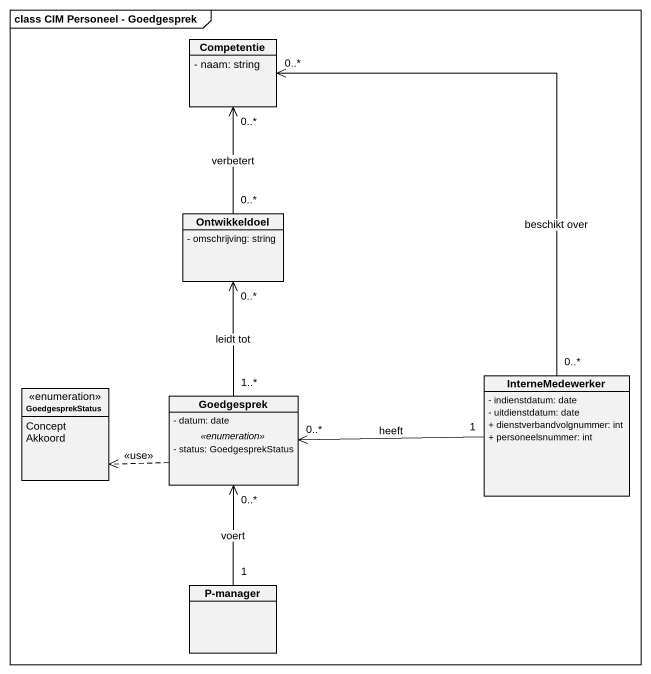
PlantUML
@startuml
mainframe class CIM Personeel - Goedgesprek
hide circle
hide empty members
skinparam classAttributeIconSize 0
class Competentie {
  - naam: string
}
class Ontwikkeldoel {
  - omschrijving: string
}
enum GoedgesprekStatus {
  Concept
  Akkoord
}
class Goedgesprek {
  - datum: date
  .. <<enumeration>> ..
  - status: GoedgesprekStatus
}
class InterneMedewerker {
  - indienstdatum: date
  - uitdienstdatum: date
  + dienstverbandvolgnummer: int
  + personeelsnummer: int
}
class "P-manager" as P_manager
Ontwikkeldoel "0..*" -up-> "0..*" Competentie : verbetert
Goedgesprek "1..*" -up-> "0..*" Ontwikkeldoel : leidt tot
Goedgesprek .left.> GoedgesprekStatus : <<use>>
Goedgesprek "0..*" <-right- "1" InterneMedewerker : heeft
Goedgesprek "0..*" <-- "1" P_manager : voert
InterneMedewerker "0..*" -up-> "0..*" Competentie : beschikt over
@enduml
